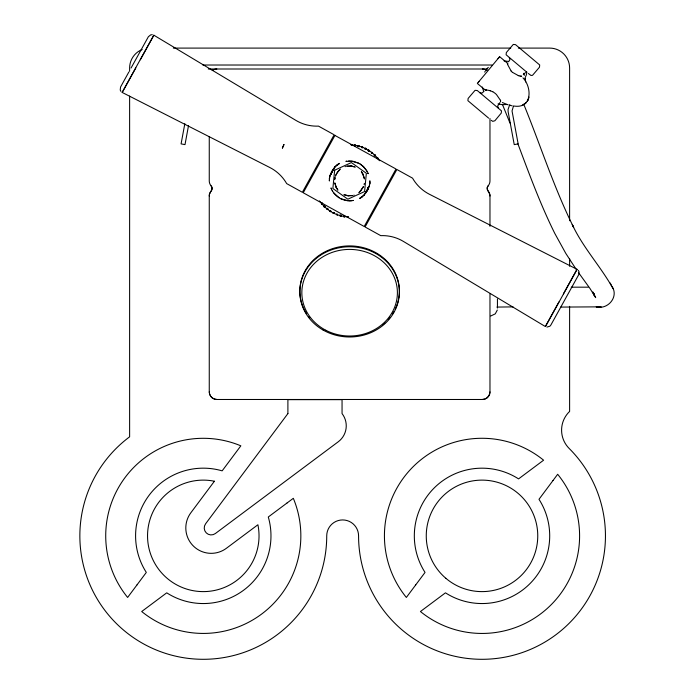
<?xml version="1.0" encoding="UTF-8"?>
<svg xmlns="http://www.w3.org/2000/svg" width="694" height="694" viewBox="0 0 694 694"><rect width="100%" height="100%" fill="white"/><g stroke="black" fill="none" stroke-linecap="round" stroke-linejoin="round"><path stroke-width="1.04" d="M355.033 145.367C356.759 146.304 352.908 145.835 354.912 145.35M344.198 216.407C342.524 215.34 346.375 216.06 344.319 216.424M355.484 145.237L354.278 145.254L355.094 145.176M351.702 145.393L351.329 144.794M347.503 216.901C349.429 216.589 347.824 217.994 347.521 216.797M351.728 144.82L350.739 144.673L351.728 144.716M364.116 195.04L368.505 187.84A16.647 15.884 -56.9 0 0 369.165 186.157C369.728 184.76 366.727 192.507 365.426 192.533A18.356 18.356 0 0 0 367.039 190.52L367.985 189.427L364.003 195.292L362.112 196.923A13.368 12.83 -65.5 0 1 361.834 197.148L359.683 198.406L364.48 194.615M369.859 182.817L369.876 180.787L369.538 184.786A14.288 13.819 -52.6 0 0 369.876 182.826L369.781 183.476M340.511 215.643C338.655 215.608 342.324 216.476 340.737 215.678M340.06 215.626L340.051 214.975L341.396 215.322L340.303 215.565L341.17 215.418M357.852 146.417L359.128 146.772L358.72 146.122M333.042 212.928L333.909 213.422M489.973 293.97L489.973 391.919C489.981 395.927 486.468 399.562 482.408 399.484L216.823 399.484C212.772 399.562 209.25 395.927 209.258 391.919L209.258 196.02C208.877 192.689 212.772 190.72 211.93 187.371L211.106 185.845A7.565 7.565 0 0 1 209.258 180.882L209.258 136.588M326.648 208.903L327.429 209.527M327.594 209.328C328.904 209.102 326.406 207.454 327.004 208.781M372.522 152.949C370.24 152.125 374.066 152.827 371.533 152.585C370.535 152.914 373.094 154.242 372.071 152.836M329.459 178.297L329.364 180.987L329.693 176.987A14.236 13.776 -52.4 0 0 329.355 178.948M334.751 179.451L335.133 177.248M344.198 216.901L343.591 216.276M514.054 106.052C532.072 108.88 532.298 87.565 522.938 77.841M329.858 176.345L330.197 175.035C327.785 181.793 333.051 166.586 337.353 164.678M343.998 216.875L344.771 216.441L343.651 216.328M344.718 216.788L343.738 216.641L344.666 216.476M334.794 179.095L334.959 178.046M369.451 150.754L368.367 150.234L369.477 150.702A35.342 35.342 0 0 0 368.8 150.268L368.635 150.173M184.83 123.706L181.082 143.892L185.003 144.612L188.542 125.493M374.881 155.335C375.81 156.618 375.211 153.981 374.404 154.866M364.098 184.526L364.333 183.433M337.614 214.351C336.746 213.422 335.523 214.698 337.466 214.698M362.58 147.727C361.999 148.403 360.741 146.443 362.875 147.501C360.446 145.549 363.621 148.325 361.652 147.371M497.312 310.027L495.264 313.853L490.71 316.013M358.199 146.078C360.611 146.963 358.121 144.552 357.844 146.451M358.659 146.451L358.087 146.304M528.663 98.435L529.036 97.039M369.373 185.428L369.156 186.157M365.938 148.898L364.818 148.915L366.059 149.531L365.113 148.455L365.903 148.308M366.076 148.95L365.721 148.212M321.66 203.247L321.617 204.183M377.102 157.59C375.385 159.672 379.471 158.223 377.449 157.85M330.144 175.426L331.819 171.852M377.553 158.527L376.877 157.816L377.336 158.015M368.661 187.484L367.421 189.922M333.432 212.937C332.287 211.497 335.61 213.301 333.597 213.049M335.445 176.181L336.85 173.144L339.583 169.822M336.477 214.437L337.258 214.698M324.133 206.907L323.942 205.979L324.358 206.439M509.804 104.456L508.043 109.513L508.129 111.682L514.237 144.612L518.149 143.892L512.042 110.953L513.482 105.974M524.89 78.431L526.113 75.473A7.565 7.565 0 0 0 526.651 71.838M330.596 174.246L333.805 169.241A18.356 18.356 0 0 0 332.2 171.253L331.246 172.346L335.124 166.725M363.396 186.643L359.648 191.943M335.896 174.992L338.143 171.323L340.563 169.015M363.335 186.781L361.088 190.442L358.677 192.758M330.04 210.629C332.4 211.34 328.696 210.473 330.188 211.696L330.873 211.54L330.37 210.846M368.939 150.615L369.251 151.422L368.089 150.667M332.27 171.097L332.842 170.039M365.981 149.262L365.131 148.724L365.807 149.175M361.808 146.937L362.806 147.137L361.869 146.79M372.262 153.27L371.481 152.654M332.599 170.429L333.788 168.442M366.632 191.344L365.452 193.331M334.942 135.443L396.005 169.006L364.203 226.496L303.226 192.767L335.029 135.278M577.113 269.359L545.614 326.31M128.884 71.959L120.565 87.002L120.218 90.029L120.93 91.408M131.053 68.038L148.377 36.73L150.754 34.83L152.307 34.7M153.782 35.168L122.118 92.415M135.824 67.934L122.239 92.475L270.009 167.61C276.967 171.192 282.814 176.814 286.683 183.606L302.358 192.281L334.161 134.792L318.485 126.117C310.669 126.455 302.801 124.486 296.069 120.496L153.903 35.238L140.327 59.788M558.913 301.985L545.328 326.527L403.162 241.278C396.439 237.279 388.571 235.318 380.754 235.648L365.07 226.981L396.881 169.492L412.557 178.158C416.426 184.96 422.273 190.581 429.23 194.164L576.992 269.289L563.415 293.84M366.397 191.735L366.744 191.136M484.698 72.107L485.227 71.222M489.973 118.509L489.973 180.882A7.565 7.565 0 0 1 488.125 185.845C485.158 189.349 490.259 192.429 489.973 196.02L489.973 226.322M337.327 215.045L336.746 214.75M368.08 150.676L368.835 150.789M330.5 211.384L329.702 211.158L330.596 211.601M374.673 155.586C372.721 153.452 376.079 158.293 374.474 154.935M508.581 61.792L509.943 59.606L509.283 57.593M499.949 102.521L497.659 106.043L498.318 108.047M334.751 167.159L339.548 163.368L337.475 164.591M333.146 169.44L333.597 168.833M366.085 192.333L365.721 192.915M337.128 164.851L339.019 163.628M323.916 206.283L324.905 206.977L324.445 206.526M375.281 155.534L374.682 154.719M362.112 196.923L360.221 198.137M368.323 150.65L369.199 151.145M507.635 63.345L499.645 56.691L477.351 83.471L485.34 90.116M478.14 82.525L479.172 81.285M498.014 58.652L498.83 57.671M499.186 57.246L499.645 56.691M377.909 158.249L377.276 157.486M321.903 203.75L322.311 204.244L321.843 202.839L322.719 203.915L322.172 203.247M523.293 74.64L525.523 72.575M483.978 91.339L482.078 93.065L479.979 92.779M321.877 204.097L322.146 203.698M321.487 204.027L322.085 204.192M321.652 203.758L321.461 203.151M361.791 147.163L362.398 147.657M379.896 160.644L379.254 160.557M522.356 105.063L523.666 104.447M379.002 160.088A36.001 36.001 0 0 0 351.806 144.951L351.702 145.341M354.417 145.601L355.423 145.653L354.434 145.506M344.224 216.086L344.424 216.112M371.542 152.602L371.975 152.758M327.698 209.172L327.238 208.972M345.092 166.655L345.525 166.525M353.714 195.248L354.148 195.118M601.23 306.878L596.241 306.843C608.091 310.001 619.195 296.485 611.813 286.162M346.74 161.19L345.864 161.338L352.968 161.26L359.266 163.472M352.5 200.583L353.376 200.436C344.84 202.214 335.532 197.599 331.775 189.731M346.61 166.256L351.051 166.022L355.371 167.107M352.621 195.508L348.18 195.751L343.86 194.667M347.156 166.161L352.162 166.17M352.075 195.613L347.078 195.604M506.915 104.499L502.404 104.673L498.014 103.944M546.933 327.074L549.856 326.232L550.863 325.044L578.675 274.772L579.013 271.744L578.302 270.365M351.606 200.696L348.909 200.783M600.622 306.843L560.691 307.086M348.518 161.008L350.331 160.991M333.432 212.598L334.1 213.049L333.259 212.511M319.518 201.295L319.387 200.852M173.327 48.094L510.767 48.094M518.34 48.094L549.7 48.094A19.909 19.909 0 0 1 569.609 68.003L569.609 220.761M202.856 65.019L492.046 65.019M208.269 69.001L487.717 69.001M571.24 287.177L588.2 287.177M496.947 307.078L513.048 306.887M504.07 60.925L508.52 61.436M347.503 217.057L348.501 217.101M350.349 165.97L354.521 166.786M348.891 195.803L344.718 194.988M369.034 151.04L368.41 150.52M330.205 210.733L330.821 211.254M486.355 89.951L489.487 90.506M351.242 161.043L358.416 163.029M347.998 200.731L340.815 198.744M354.513 144.985L355.502 145.133M510.194 105.401L512.146 105.8M520.7 76.279L519.155 75.889M341.023 215.973L340.06 215.73M358.598 146.096C356.95 145.671 360.394 146.104 358.243 145.697M358.59 146.321L358.113 146.2M340.164 215.322L341.127 215.574M340.997 216.077L340.034 215.825M324.419 206.049L325.278 206.595L324.428 205.762M508.225 104.872L502.361 102.539M490.25 90.732L492.714 91.729M518.505 75.681L512.51 72.358M376.799 157.885L377.51 158.588L376.981 157.946M365.365 148.256L366.259 148.698M333.866 213.518L332.981 213.067M491.257 120.305L492.74 121.363L494.891 120.739L501.259 113.096L501.484 110.867L477.29 90.541L475.069 90.324L468.12 98.453L467.903 100.673L488.645 118.136M359.258 163.463L363.777 166.898L367.456 172.043M369.529 150.615L368.696 150.086M360.099 163.958L361.669 165.033M339.14 197.816L333.649 192.785M371.42 152.732L372.131 153.166M371.811 152.246L372.583 152.862M326.978 208.495L327.82 209.041L327.108 208.599M519.546 47.999L519.095 47.626M526.833 72.211L506.117 54.774L506.334 52.553L513.282 44.425L515.512 44.642L539.698 64.967L539.481 67.197L532.532 75.316L530.962 75.464L528.377 73.495M362.407 165.623L366.111 169.735M374.604 154.797L374.795 155.248M323.846 206.352L324.315 206.821M323.994 206.769L324.558 207.055M377.05 157.677L377.796 158.596L377.579 158.006M322.077 203.932L321.808 203.125M321.322 203.516L321.955 204.288M511.131 71.014L507.791 64.863M321.981 203.819L321.435 203.177M361.366 171.67L363.205 174.697L364.341 178.427M337.874 190.104L336.026 187.076L334.89 183.346M576.202 269.359L565.766 253.345L554.74 233.331C540.374 204.366 529.227 173.994 517.88 143.762M578.562 272.681L589.943 288.426L595.678 297.639L592.797 291.974L594.654 296.503L594.238 293.736L594.255 294.551M361.487 171.834L363.483 175.356M337.744 189.939L335.749 186.417M613.123 288.739C600.822 266.591 583.064 247.758 572.272 224.596L573.643 227.38C553.821 187.597 540.487 145.107 523.658 104.065M366.588 170.481L367.039 171.253M332.192 190.52L332.643 191.292M610.217 283.039L611.518 285.598M362.71 173.7L364.428 178.983M336.529 188.074L334.812 182.791M500.036 99.719L496.479 94.575A8.562 4.06 39.9 0 0 495.074 93.3L493.521 92.181A8.371 4.867 39.1 0 0 492.723 91.669M523.528 73.304L524.386 75.342M502.699 105.054L509.969 123.046M483.623 91.33L482.313 87.054M500.383 100.526L500.626 101.263M525.289 78.587L525.679 81.961M569.609 258.68L569.609 266.262M569.609 306.349L569.609 411.429A25.878 25.878 0 0 0 569.193 448.48A123.437 123.437 0 0 1 529.314 649.879A123.437 123.437 0 0 1 358.572 535.863A15.927 15.927 0 0 0 342.654 519.936A15.927 15.927 0 0 0 326.727 535.863A123.437 123.437 0 0 1 147.865 646.157A123.437 123.437 0 0 1 129.622 436.821L129.622 96.119M497.442 298.984L497.442 308.084M129.622 71.248L129.622 68.003A19.909 19.909 0 0 1 142.201 49.491M489.973 391.919A7.565 7.565 0 0 1 482.408 399.484M216.823 399.484A7.565 7.565 0 0 1 209.258 391.919M209.258 196.02A7.565 7.565 0 0 1 211.106 191.058A3.982 3.982 0 0 0 211.106 185.845M212.243 70.536A7.565 7.565 0 0 1 216.823 69.001M482.408 69.001A7.565 7.565 0 0 1 486.988 70.536M488.125 185.845A3.982 3.982 0 0 0 488.125 191.058A7.565 7.565 0 0 1 489.973 196.02M347.434 216.823A36.001 36.001 0 0 1 320.238 201.685M366.918 190.65A19.068 18.174 -65.1 0 1 366.692 191.11M485.965 90.307A8.224 0.59 12.8 0 1 485.314 89.89A8.718 0.685 12.8 0 1 485.626 89.847M485.783 70.38A21.922 21.922 0 0 1 488.298 67.353M500.435 100.951A8.814 0.72 60.3 0 1 500.452 101.645M521.246 75.967A8.805 0.711 20.2 0 1 521.541 76.427M507.965 63.978A8.25 0.59 66.7 0 0 507.383 63.406A8.935 0.755 65.8 0 0 507.479 64.03M507.618 64.551A9.699 0.946 64.5 0 1 507.505 64.108M512.484 72.393A7.972 4.849 39.9 0 1 511.096 71.031M485.852 89.899A9.256 0.815 14.1 0 1 486.251 89.916M489.565 90.61A10.601 3.453 29.4 0 1 490.32 90.836M521.159 76.279A9.274 0.807 20.5 0 1 520.396 76.149M518.93 75.715A10.15 1.683 27.7 0 1 518.279 75.499M500.365 100.127A9.707 1.197 54.9 0 1 500.643 100.856M306.366 313.367A49.768 45.119 0 0 1 340.754 246.63A49.768 45.119 0 0 1 398.755 298.203M398.556 299.235A49.768 45.119 0 0 1 397.471 303.443M397.194 304.293A49.768 45.119 0 0 1 395.129 309.298M393.828 311.745A49.768 45.119 0 0 1 392.353 314.156M390.123 317.245A49.768 45.119 0 0 1 388.258 319.466M384.814 322.927A49.768 45.119 0 0 1 382.567 324.853M309.715 317.999A49.768 45.119 0 0 1 308.526 316.49M334.647 170.203L332.877 188.508L347.85 199.195L364.584 191.57L366.354 173.266L351.39 162.578L334.647 170.203M331.29 173.656L331.194 174.298A18.478 18.478 0 0 1 332.2 171.253L331.29 173.656M368.046 187.475L367.039 190.52A18.521 18.521 0 0 0 368.046 187.475M283.95 144.56L282.397 148.074L283.95 144.56M528.151 99.728L527.509 100.89L528.151 99.728M136.97 584.929L127.627 597.447A97.55 97.55 0 0 1 240.844 445.826L222.158 470.853A67.691 67.691 0 0 0 146.313 572.42L136.97 584.929M415.697 584.929L406.354 597.447A97.55 97.55 0 0 1 543.593 460.2L518.565 478.895A67.691 67.691 0 0 0 425.04 572.42L415.697 584.929M552.997 480.534L538.986 499.307A67.691 67.691 0 0 1 445.461 592.832L420.434 611.527A97.55 97.55 0 0 0 557.672 474.28L552.997 480.534M214.403 481.237L190.867 512.753A25.383 25.383 0 0 0 226.391 548.286L257.908 524.751A55.746 55.746 0 0 1 207.012 591.488A55.746 55.746 0 0 1 147.666 532.133A55.746 55.746 0 0 1 214.403 481.237M287.897 413.589L205.624 523.77A6.966 6.966 0 0 0 215.374 533.53L338.256 441.774A19.909 19.909 0 0 0 342.055 413.589L342.055 399.657L287.897 399.657L287.897 413.589M525.861 102.868L524.837 103.71L525.861 102.868M287.064 502.976L268.292 516.995A67.691 67.691 0 0 1 166.733 592.832L141.706 611.527A97.55 97.55 0 0 0 293.319 498.309L287.064 502.976M368.011 173.266L367.837 172.858L368.176 173.682L368.011 173.266M331.402 188.915L331.055 188.091L331.402 188.915M445.817 578.267A55.746 55.746 0 0 0 536.826 546.005A55.746 55.746 0 0 0 463.392 483.319A55.746 55.746 0 0 0 445.817 578.267M323.178 330.092A49.768 45.11 0 0 0 399.354 293.519A49.768 45.11 0 0 0 326.319 252.009A49.768 45.11 0 0 0 323.178 330.092M325.729 330.214A47.782 43.306 0 0 0 397.402 292.712A47.782 43.306 0 0 0 325.729 255.21A47.782 43.306 0 0 0 325.729 330.214"/></g></svg>
